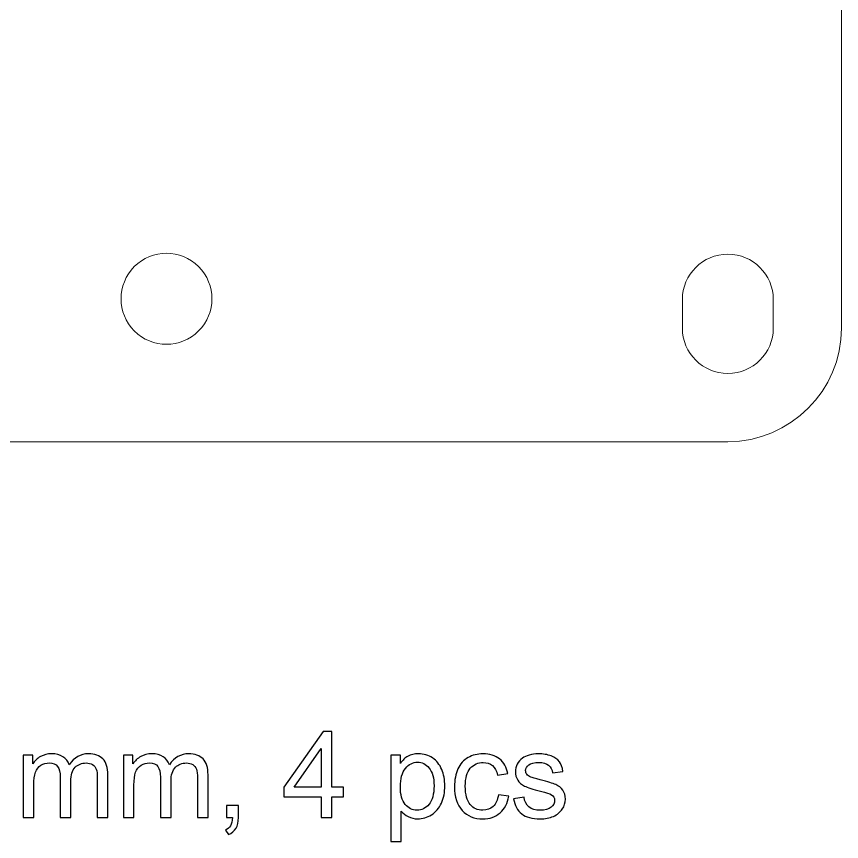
# Model space of a CAD drawing. Header units: millimetres. Extents: x -182 to 182, y -145 to 145.
# Drawn here: x -43.59 to -14.56, y 87.05 to 116.09 of the extents above; entities that cross this region are included whole.
import ezdxf

# ---------------------------------------------------------------- set-up
doc = ezdxf.new("R2010")
doc.units = ezdxf.units.MM
doc.header["$MEASUREMENT"] = 0
doc.layers.add('layer 1', color=7, linetype='Continuous')

msp = doc.modelspace()

# ---------------------------------------------------------------- linework, layer by layer
at = {"layer": 'layer 1', "color": 7, "lineweight": 9}
for points, knots in [([(-66.5555, 145.1224), (-66.5555, 145.1224), (-18.5555, 145.1224), (-18.5555, 145.1224), (-18.5555, 145.1224), (-16.3555, 145.1224), (-14.5555, 143.3222), (-14.5555, 141.1224), (-14.5555, 141.1224), (-14.5555, 141.1224), (-14.5555, 105.1224), (-14.5555, 105.1224), (-14.5555, 105.1224), (-14.5555, 102.9226), (-16.3557, 101.1224), (-18.5555, 101.1224), (-18.5555, 101.1224), (-18.5555, 101.1224), (-66.5555, 101.1224), (-66.5555, 101.1224), (-66.5555, 101.1224), (-68.7553, 101.1224), (-70.5555, 102.9224), (-70.5555, 105.1224), (-70.5555, 105.1224), (-70.5555, 105.1224), (-70.5555, 141.1224), (-70.5555, 141.1224), (-70.5555, 141.1224), (-70.5555, 143.3224), (-68.7555, 145.1224), (-66.5555, 145.1224)], [0, 0, 0, 0, 0.1111111, 0.1111111, 0.1111111, 0.1111111, 0.2222222, 0.2222222, 0.2222222, 0.2222222, 0.3333333, 0.3333333, 0.3333333, 0.3333333, 0.4444444, 0.4444444, 0.4444444, 0.4444444, 0.5555556, 0.5555556, 0.5555556, 0.5555556, 0.6666667, 0.6666667, 0.6666667, 0.6666667, 0.7777778, 0.7777778, 0.7777778, 0.7777778, 1, 1, 1, 1]), ([(-39.4442, 107.2832), (-38.8194, 107.908), (-37.8062, 107.908), (-37.1814, 107.2832), (-37.1814, 107.2832), (-36.5566, 106.6584), (-36.5567, 105.6454), (-37.1815, 105.0206), (-37.1815, 105.0206), (-37.8063, 104.3958), (-38.8193, 104.3958), (-39.4441, 105.0206), (-39.4441, 105.0206), (-40.0689, 105.6454), (-40.069, 106.6584), (-39.4442, 107.2832)], [0, 0, 0, 0, 0.2, 0.2, 0.2, 0.2, 0.4, 0.4, 0.4, 0.4, 0.6, 0.6, 0.6, 0.6, 1, 1, 1, 1]), ([(-18.5555, 107.7224), (-17.6719, 107.7224), (-16.9555, 107.006), (-16.9555, 106.1224), (-16.9555, 106.1224), (-16.9555, 106.1224), (-16.9555, 106.1142), (-16.9555, 106.1142), (-16.9555, 106.1142), (-16.9555, 106.1142), (-16.9555, 105.1306), (-16.9555, 105.1306), (-16.9555, 105.1306), (-16.9555, 105.1306), (-16.9555, 105.1224), (-16.9555, 105.1224), (-16.9555, 105.1224), (-16.9555, 104.2388), (-17.6719, 103.5224), (-18.5555, 103.5224), (-18.5555, 103.5224), (-19.4391, 103.5224), (-20.1555, 104.2388), (-20.1555, 105.1224), (-20.1555, 105.1224), (-20.1555, 105.1224), (-20.1555, 105.1306), (-20.1555, 105.1306), (-20.1555, 105.1306), (-20.1555, 105.1306), (-20.1555, 106.1142), (-20.1555, 106.1142), (-20.1555, 106.1142), (-20.1555, 106.1142), (-20.1555, 106.1224), (-20.1555, 106.1224), (-20.1555, 106.1224), (-20.1555, 107.006), (-19.4391, 107.7224), (-18.5555, 107.7224)], [0, 0, 0, 0, 0.0909091, 0.0909091, 0.0909091, 0.0909091, 0.1818182, 0.1818182, 0.1818182, 0.1818182, 0.2727273, 0.2727273, 0.2727273, 0.2727273, 0.3636364, 0.3636364, 0.3636364, 0.3636364, 0.4545455, 0.4545455, 0.4545455, 0.4545455, 0.5454545, 0.5454545, 0.5454545, 0.5454545, 0.6363636, 0.6363636, 0.6363636, 0.6363636, 0.7272727, 0.7272727, 0.7272727, 0.7272727, 0.8181818, 0.8181818, 0.8181818, 0.8181818, 1, 1, 1, 1])]:
    msp.add_open_spline(points, degree=3, knots=knots, dxfattribs=at)
at = {"layer": 'layer 1', "color": 242}
for points, knots in [([(-32.8627, 87.8931), (-32.8627, 87.8931), (-32.8627, 88.617), (-32.8627, 88.617), (-32.8627, 88.617), (-32.8627, 88.617), (-34.1793, 88.617), (-34.1793, 88.617), (-34.1793, 88.617), (-34.1793, 88.617), (-34.1793, 88.9599), (-34.1793, 88.9599), (-34.1793, 88.9599), (-34.1793, 88.9599), (-32.795, 90.9241), (-32.795, 90.9241), (-32.795, 90.9241), (-32.795, 90.9241), (-32.4902, 90.9241), (-32.4902, 90.9241), (-32.4902, 90.9241), (-32.4902, 90.9241), (-32.4902, 88.9599), (-32.4902, 88.9599), (-32.4902, 88.9599), (-32.4902, 88.9599), (-32.0796, 88.9599), (-32.0796, 88.9599), (-32.0796, 88.9599), (-32.0796, 88.9599), (-32.0796, 88.617), (-32.0796, 88.617), (-32.0796, 88.617), (-32.0796, 88.617), (-32.4902, 88.617), (-32.4902, 88.617), (-32.4902, 88.617), (-32.4902, 88.617), (-32.4902, 87.8931), (-32.4902, 87.8931), (-32.4902, 87.8931), (-32.4902, 87.8931), (-32.8627, 87.8931), (-32.8627, 87.8931)], [0, 0, 0, 0, 0.0833333, 0.0833333, 0.0833333, 0.0833333, 0.1666667, 0.1666667, 0.1666667, 0.1666667, 0.25, 0.25, 0.25, 0.25, 0.3333333, 0.3333333, 0.3333333, 0.3333333, 0.4166667, 0.4166667, 0.4166667, 0.4166667, 0.5, 0.5, 0.5, 0.5, 0.5833333, 0.5833333, 0.5833333, 0.5833333, 0.6666667, 0.6666667, 0.6666667, 0.6666667, 0.75, 0.75, 0.75, 0.75, 0.8333333, 0.8333333, 0.8333333, 0.8333333, 1, 1, 1, 1]), ([(-32.8627, 88.9599), (-32.8627, 88.9599), (-32.8627, 90.3237), (-32.8627, 90.3237), (-32.8627, 90.3237), (-32.8627, 90.3237), (-33.8131, 88.9599), (-33.8131, 88.9599), (-33.8131, 88.9599), (-33.8131, 88.9599), (-32.8627, 88.9599), (-32.8627, 88.9599)], [0, 0, 0, 0, 0.25, 0.25, 0.25, 0.25, 0.5, 0.5, 0.5, 0.5, 1, 1, 1, 1]), ([(-43.3557, 87.8931), (-43.3557, 87.8931), (-43.3557, 90.0902), (-43.3557, 90.0902), (-43.3557, 90.0902), (-43.3557, 90.0902), (-43.0213, 90.0902), (-43.0213, 90.0902), (-43.0213, 90.0902), (-43.0213, 90.0902), (-43.0213, 89.7797), (-43.0213, 89.7797), (-43.0213, 89.7797), (-42.9528, 89.887), (-42.8611, 89.9738), (-42.7468, 90.0387), (-42.7468, 90.0387), (-42.6325, 90.1043), (-42.5027, 90.1367), (-42.3566, 90.1367), (-42.3566, 90.1367), (-42.1944, 90.1367), (-42.061, 90.1029), (-41.9573, 90.0359), (-41.9573, 90.0359), (-41.8536, 89.9681), (-41.7802, 89.8743), (-41.7379, 89.7529), (-41.7379, 89.7529), (-41.5629, 90.009), (-41.3364, 90.1367), (-41.057, 90.1367), (-41.057, 90.1367), (-40.8383, 90.1367), (-40.6697, 90.0768), (-40.5526, 89.9561), (-40.5526, 89.9561), (-40.4347, 89.8355), (-40.3755, 89.6499), (-40.3755, 89.3994), (-40.3755, 89.3994), (-40.3755, 89.3994), (-40.3755, 87.8931), (-40.3755, 87.8931), (-40.3755, 87.8931), (-40.3755, 87.8931), (-40.748, 87.8931), (-40.748, 87.8931), (-40.748, 87.8931), (-40.748, 87.8931), (-40.748, 89.276), (-40.748, 89.276), (-40.748, 89.276), (-40.748, 89.4241), (-40.7607, 89.5314), (-40.7847, 89.597), (-40.7847, 89.597), (-40.8087, 89.6626), (-40.8524, 89.7148), (-40.9166, 89.755), (-40.9166, 89.755), (-40.9801, 89.7953), (-41.0549, 89.815), (-41.1403, 89.815), (-41.1403, 89.815), (-41.2955, 89.815), (-41.4239, 89.7635), (-41.5262, 89.6612), (-41.5262, 89.6612), (-41.6285, 89.5582), (-41.6793, 89.3938), (-41.6793, 89.168), (-41.6793, 89.168), (-41.6793, 89.168), (-41.6793, 87.8931), (-41.6793, 87.8931), (-41.6793, 87.8931), (-41.6793, 87.8931), (-42.0518, 87.8931), (-42.0518, 87.8931), (-42.0518, 87.8931), (-42.0518, 87.8931), (-42.0518, 89.319), (-42.0518, 89.319), (-42.0518, 89.319), (-42.0518, 89.4841), (-42.0822, 89.6083), (-42.1429, 89.6908), (-42.1429, 89.6908), (-42.2035, 89.7734), (-42.303, 89.815), (-42.4406, 89.815), (-42.4406, 89.815), (-42.545, 89.815), (-42.6417, 89.7875), (-42.7306, 89.7325), (-42.7306, 89.7325), (-42.8195, 89.6774), (-42.8837, 89.597), (-42.9239, 89.4905), (-42.9239, 89.4905), (-42.9634, 89.3846), (-42.9832, 89.2315), (-42.9832, 89.0319), (-42.9832, 89.0319), (-42.9832, 89.0319), (-42.9832, 87.8931), (-42.9832, 87.8931), (-42.9832, 87.8931), (-42.9832, 87.8931), (-43.3557, 87.8931), (-43.3557, 87.8931)], [0, 0, 0, 0, 0.0344828, 0.0344828, 0.0344828, 0.0344828, 0.0689655, 0.0689655, 0.0689655, 0.0689655, 0.1034483, 0.1034483, 0.1034483, 0.1034483, 0.137931, 0.137931, 0.137931, 0.137931, 0.1724138, 0.1724138, 0.1724138, 0.1724138, 0.2068966, 0.2068966, 0.2068966, 0.2068966, 0.2413793, 0.2413793, 0.2413793, 0.2413793, 0.2758621, 0.2758621, 0.2758621, 0.2758621, 0.3103448, 0.3103448, 0.3103448, 0.3103448, 0.3448276, 0.3448276, 0.3448276, 0.3448276, 0.3793103, 0.3793103, 0.3793103, 0.3793103, 0.4137931, 0.4137931, 0.4137931, 0.4137931, 0.4482759, 0.4482759, 0.4482759, 0.4482759, 0.4827586, 0.4827586, 0.4827586, 0.4827586, 0.5172414, 0.5172414, 0.5172414, 0.5172414, 0.5517241, 0.5517241, 0.5517241, 0.5517241, 0.5862069, 0.5862069, 0.5862069, 0.5862069, 0.6206897, 0.6206897, 0.6206897, 0.6206897, 0.6551724, 0.6551724, 0.6551724, 0.6551724, 0.6896552, 0.6896552, 0.6896552, 0.6896552, 0.7241379, 0.7241379, 0.7241379, 0.7241379, 0.7586207, 0.7586207, 0.7586207, 0.7586207, 0.7931034, 0.7931034, 0.7931034, 0.7931034, 0.8275862, 0.8275862, 0.8275862, 0.8275862, 0.862069, 0.862069, 0.862069, 0.862069, 0.8965517, 0.8965517, 0.8965517, 0.8965517, 0.9310345, 0.9310345, 0.9310345, 0.9310345, 1, 1, 1, 1]), ([(-39.8294, 87.8931), (-39.8294, 87.8931), (-39.8294, 90.0902), (-39.8294, 90.0902), (-39.8294, 90.0902), (-39.8294, 90.0902), (-39.495, 90.0902), (-39.495, 90.0902), (-39.495, 90.0902), (-39.495, 90.0902), (-39.495, 89.7797), (-39.495, 89.7797), (-39.495, 89.7797), (-39.4265, 89.887), (-39.3348, 89.9738), (-39.2205, 90.0387), (-39.2205, 90.0387), (-39.1062, 90.1043), (-38.9764, 90.1367), (-38.8303, 90.1367), (-38.8303, 90.1367), (-38.6681, 90.1367), (-38.5347, 90.1029), (-38.431, 90.0359), (-38.431, 90.0359), (-38.3273, 89.9681), (-38.2539, 89.8743), (-38.2116, 89.7529), (-38.2116, 89.7529), (-38.0366, 90.009), (-37.8101, 90.1367), (-37.5307, 90.1367), (-37.5307, 90.1367), (-37.312, 90.1367), (-37.1434, 90.0768), (-37.0263, 89.9561), (-37.0263, 89.9561), (-36.9084, 89.8355), (-36.8492, 89.6499), (-36.8492, 89.3994), (-36.8492, 89.3994), (-36.8492, 89.3994), (-36.8492, 87.8931), (-36.8492, 87.8931), (-36.8492, 87.8931), (-36.8492, 87.8931), (-37.2217, 87.8931), (-37.2217, 87.8931), (-37.2217, 87.8931), (-37.2217, 87.8931), (-37.2217, 89.276), (-37.2217, 89.276), (-37.2217, 89.276), (-37.2217, 89.4241), (-37.2344, 89.5314), (-37.2584, 89.597), (-37.2584, 89.597), (-37.2824, 89.6626), (-37.3261, 89.7148), (-37.3903, 89.755), (-37.3903, 89.755), (-37.4538, 89.7953), (-37.5286, 89.815), (-37.614, 89.815), (-37.614, 89.815), (-37.7692, 89.815), (-37.8976, 89.7635), (-37.9999, 89.6612), (-37.9999, 89.6612), (-38.1022, 89.5582), (-38.153, 89.3938), (-38.153, 89.168), (-38.153, 89.168), (-38.153, 89.168), (-38.153, 87.8931), (-38.153, 87.8931), (-38.153, 87.8931), (-38.153, 87.8931), (-38.5255, 87.8931), (-38.5255, 87.8931), (-38.5255, 87.8931), (-38.5255, 87.8931), (-38.5255, 89.319), (-38.5255, 89.319), (-38.5255, 89.319), (-38.5255, 89.4841), (-38.5559, 89.6083), (-38.6166, 89.6908), (-38.6166, 89.6908), (-38.6772, 89.7734), (-38.7767, 89.815), (-38.9143, 89.815), (-38.9143, 89.815), (-39.0187, 89.815), (-39.1154, 89.7875), (-39.2043, 89.7325), (-39.2043, 89.7325), (-39.2932, 89.6774), (-39.3574, 89.597), (-39.3976, 89.4905), (-39.3976, 89.4905), (-39.4371, 89.3846), (-39.4569, 89.2315), (-39.4569, 89.0319), (-39.4569, 89.0319), (-39.4569, 89.0319), (-39.4569, 87.8931), (-39.4569, 87.8931), (-39.4569, 87.8931), (-39.4569, 87.8931), (-39.8294, 87.8931), (-39.8294, 87.8931)], [0, 0, 0, 0, 0.0344828, 0.0344828, 0.0344828, 0.0344828, 0.0689655, 0.0689655, 0.0689655, 0.0689655, 0.1034483, 0.1034483, 0.1034483, 0.1034483, 0.137931, 0.137931, 0.137931, 0.137931, 0.1724138, 0.1724138, 0.1724138, 0.1724138, 0.2068966, 0.2068966, 0.2068966, 0.2068966, 0.2413793, 0.2413793, 0.2413793, 0.2413793, 0.2758621, 0.2758621, 0.2758621, 0.2758621, 0.3103448, 0.3103448, 0.3103448, 0.3103448, 0.3448276, 0.3448276, 0.3448276, 0.3448276, 0.3793103, 0.3793103, 0.3793103, 0.3793103, 0.4137931, 0.4137931, 0.4137931, 0.4137931, 0.4482759, 0.4482759, 0.4482759, 0.4482759, 0.4827586, 0.4827586, 0.4827586, 0.4827586, 0.5172414, 0.5172414, 0.5172414, 0.5172414, 0.5517241, 0.5517241, 0.5517241, 0.5517241, 0.5862069, 0.5862069, 0.5862069, 0.5862069, 0.6206897, 0.6206897, 0.6206897, 0.6206897, 0.6551724, 0.6551724, 0.6551724, 0.6551724, 0.6896552, 0.6896552, 0.6896552, 0.6896552, 0.7241379, 0.7241379, 0.7241379, 0.7241379, 0.7586207, 0.7586207, 0.7586207, 0.7586207, 0.7931034, 0.7931034, 0.7931034, 0.7931034, 0.8275862, 0.8275862, 0.8275862, 0.8275862, 0.862069, 0.862069, 0.862069, 0.862069, 0.8965517, 0.8965517, 0.8965517, 0.8965517, 0.9310345, 0.9310345, 0.9310345, 0.9310345, 1, 1, 1, 1]), ([(-30.4201, 87.0507), (-30.4201, 87.0507), (-30.4201, 90.0902), (-30.4201, 90.0902), (-30.4201, 90.0902), (-30.4201, 90.0902), (-30.0814, 90.0902), (-30.0814, 90.0902), (-30.0814, 90.0902), (-30.0814, 90.0902), (-30.0814, 89.8016), (-30.0814, 89.8016), (-30.0814, 89.8016), (-30.0017, 89.9131), (-29.9114, 89.9971), (-29.8105, 90.0528), (-29.8105, 90.0528), (-29.7103, 90.1085), (-29.5883, 90.1367), (-29.445, 90.1367), (-29.445, 90.1367), (-29.2574, 90.1367), (-29.0923, 90.0888), (-28.949, 89.9921), (-28.949, 89.9921), (-28.8058, 89.8962), (-28.6979, 89.76), (-28.6245, 89.585), (-28.6245, 89.585), (-28.5518, 89.4093), (-28.5151, 89.2174), (-28.5151, 89.0079), (-28.5151, 89.0079), (-28.5151, 88.7842), (-28.5553, 88.5824), (-28.6358, 88.4025), (-28.6358, 88.4025), (-28.7162, 88.2233), (-28.8333, 88.0857), (-28.9871, 87.9898), (-28.9871, 87.9898), (-29.1402, 87.8945), (-29.3018, 87.8465), (-29.4711, 87.8465), (-29.4711, 87.8465), (-29.5953, 87.8465), (-29.7068, 87.8726), (-29.8049, 87.9248), (-29.8049, 87.9248), (-29.9036, 87.9771), (-29.9841, 88.0427), (-30.0476, 88.1224), (-30.0476, 88.1224), (-30.0476, 88.1224), (-30.0476, 87.0507), (-30.0476, 87.0507), (-30.0476, 87.0507), (-30.0476, 87.0507), (-30.4201, 87.0507), (-30.4201, 87.0507)], [0, 0, 0, 0, 0.0625, 0.0625, 0.0625, 0.0625, 0.125, 0.125, 0.125, 0.125, 0.1875, 0.1875, 0.1875, 0.1875, 0.25, 0.25, 0.25, 0.25, 0.3125, 0.3125, 0.3125, 0.3125, 0.375, 0.375, 0.375, 0.375, 0.4375, 0.4375, 0.4375, 0.4375, 0.5, 0.5, 0.5, 0.5, 0.5625, 0.5625, 0.5625, 0.5625, 0.625, 0.625, 0.625, 0.625, 0.6875, 0.6875, 0.6875, 0.6875, 0.75, 0.75, 0.75, 0.75, 0.8125, 0.8125, 0.8125, 0.8125, 0.875, 0.875, 0.875, 0.875, 1, 1, 1, 1]), ([(-26.6306, 88.6974), (-26.6306, 88.6974), (-26.2665, 88.6466), (-26.2665, 88.6466), (-26.2665, 88.6466), (-26.3068, 88.3962), (-26.4084, 88.2007), (-26.5728, 88.0589), (-26.5728, 88.0589), (-26.7372, 87.9171), (-26.9396, 87.8465), (-27.1788, 87.8465), (-27.1788, 87.8465), (-27.4787, 87.8465), (-27.72, 87.9446), (-27.902, 88.1407), (-27.902, 88.1407), (-28.0848, 88.3369), (-28.1758, 88.6177), (-28.1758, 88.9832), (-28.1758, 88.9832), (-28.1758, 89.2202), (-28.1363, 89.427), (-28.0579, 89.6048), (-28.0579, 89.6048), (-27.9796, 89.7819), (-27.8604, 89.9152), (-27.6995, 90.0034), (-27.6995, 90.0034), (-27.5394, 90.0923), (-27.3651, 90.1367), (-27.176, 90.1367), (-27.176, 90.1367), (-26.9382, 90.1367), (-26.7428, 90.0768), (-26.5918, 89.9561), (-26.5918, 89.9561), (-26.4401, 89.8355), (-26.3427, 89.664), (-26.3004, 89.4425), (-26.3004, 89.4425), (-26.3004, 89.4425), (-26.6602, 89.3875), (-26.6602, 89.3875), (-26.6602, 89.3875), (-26.6948, 89.5349), (-26.7555, 89.6457), (-26.8437, 89.7205), (-26.8437, 89.7205), (-26.9312, 89.7946), (-27.037, 89.832), (-27.1612, 89.832), (-27.1612, 89.832), (-27.3489, 89.832), (-27.5013, 89.7649), (-27.6191, 89.6309), (-27.6191, 89.6309), (-27.7362, 89.4961), (-27.7948, 89.2844), (-27.7948, 88.9938), (-27.7948, 88.9938), (-27.7948, 88.6988), (-27.7383, 88.4851), (-27.6254, 88.3517), (-27.6254, 88.3517), (-27.5118, 88.2184), (-27.3644, 88.1513), (-27.1831, 88.1513), (-27.1831, 88.1513), (-27.0363, 88.1513), (-26.9142, 88.1958), (-26.8169, 88.2854), (-26.8169, 88.2854), (-26.7188, 88.3743), (-26.6567, 88.5119), (-26.6306, 88.6974)], [0, 0, 0, 0, 0.05, 0.05, 0.05, 0.05, 0.1, 0.1, 0.1, 0.1, 0.15, 0.15, 0.15, 0.15, 0.2, 0.2, 0.2, 0.2, 0.25, 0.25, 0.25, 0.25, 0.3, 0.3, 0.3, 0.3, 0.35, 0.35, 0.35, 0.35, 0.4, 0.4, 0.4, 0.4, 0.45, 0.45, 0.45, 0.45, 0.5, 0.5, 0.5, 0.5, 0.55, 0.55, 0.55, 0.55, 0.6, 0.6, 0.6, 0.6, 0.65, 0.65, 0.65, 0.65, 0.7, 0.7, 0.7, 0.7, 0.75, 0.75, 0.75, 0.75, 0.8, 0.8, 0.8, 0.8, 0.85, 0.85, 0.85, 0.85, 0.9, 0.9, 0.9, 0.9, 1, 1, 1, 1]), ([(-26.0972, 88.5493), (-26.0972, 88.5493), (-25.7289, 88.6085), (-25.7289, 88.6085), (-25.7289, 88.6085), (-25.7084, 88.4611), (-25.6506, 88.3482), (-25.556, 88.2692), (-25.556, 88.2692), (-25.4615, 88.1908), (-25.3288, 88.1513), (-25.1595, 88.1513), (-25.1595, 88.1513), (-24.988, 88.1513), (-24.861, 88.1859), (-24.7778, 88.2558), (-24.7778, 88.2558), (-24.6952, 88.3249), (-24.6536, 88.4067), (-24.6536, 88.5006), (-24.6536, 88.5006), (-24.6536, 88.5845), (-24.691, 88.6509), (-24.7651, 88.6988), (-24.7651, 88.6988), (-24.8173, 88.732), (-24.9443, 88.7736), (-25.1461, 88.8251), (-25.1461, 88.8251), (-25.4184, 88.8936), (-25.6068, 88.9528), (-25.7126, 89.0029), (-25.7126, 89.0029), (-25.8178, 89.0537), (-25.8975, 89.1229), (-25.9518, 89.2118), (-25.9518, 89.2118), (-26.0062, 89.3), (-26.0337, 89.398), (-26.0337, 89.5053), (-26.0337, 89.5053), (-26.0337, 89.6034), (-26.0111, 89.6937), (-25.9666, 89.7769), (-25.9666, 89.7769), (-25.9215, 89.8602), (-25.8608, 89.9293), (-25.7839, 89.9844), (-25.7839, 89.9844), (-25.726, 90.0267), (-25.647, 90.0627), (-25.5475, 90.0923), (-25.5475, 90.0923), (-25.4474, 90.1219), (-25.3408, 90.1367), (-25.2265, 90.1367), (-25.2265, 90.1367), (-25.0544, 90.1367), (-24.9034, 90.1121), (-24.7736, 90.062), (-24.7736, 90.062), (-24.643, 90.0126), (-24.5471, 89.9448), (-24.485, 89.8602), (-24.485, 89.8602), (-24.4236, 89.7748), (-24.3806, 89.6612), (-24.3573, 89.5187), (-24.3573, 89.5187), (-24.3573, 89.5187), (-24.7213, 89.4679), (-24.7213, 89.4679), (-24.7213, 89.4679), (-24.7376, 89.5822), (-24.7856, 89.6718), (-24.8646, 89.736), (-24.8646, 89.736), (-24.9436, 89.8002), (-25.0551, 89.832), (-25.1997, 89.832), (-25.1997, 89.832), (-25.3697, 89.832), (-25.4918, 89.8037), (-25.5645, 89.7473), (-25.5645, 89.7473), (-25.6371, 89.6908), (-25.6738, 89.6245), (-25.6738, 89.549), (-25.6738, 89.549), (-25.6738, 89.501), (-25.659, 89.4573), (-25.6287, 89.4185), (-25.6287, 89.4185), (-25.5983, 89.379), (-25.5511, 89.3458), (-25.4862, 89.3197), (-25.4862, 89.3197), (-25.4488, 89.3056), (-25.3401, 89.2739), (-25.1581, 89.2245), (-25.1581, 89.2245), (-24.8956, 89.1546), (-24.7122, 89.0968), (-24.6078, 89.0523), (-24.6078, 89.0523), (-24.5033, 89.0079), (-24.4215, 88.9423), (-24.3622, 88.8576), (-24.3622, 88.8576), (-24.3022, 88.7722), (-24.2726, 88.6664), (-24.2726, 88.5394), (-24.2726, 88.5394), (-24.2726, 88.4159), (-24.3086, 88.2995), (-24.3813, 88.1901), (-24.3813, 88.1901), (-24.4539, 88.0808), (-24.5584, 87.9961), (-24.6945, 87.9361), (-24.6945, 87.9361), (-24.8314, 87.8762), (-24.9859, 87.8465), (-25.1581, 87.8465), (-25.1581, 87.8465), (-25.4431, 87.8465), (-25.6611, 87.9058), (-25.8107, 88.0236), (-25.8107, 88.0236), (-25.9603, 88.1422), (-26.0555, 88.3171), (-26.0972, 88.5493)], [0, 0, 0, 0, 0.0294118, 0.0294118, 0.0294118, 0.0294118, 0.0588235, 0.0588235, 0.0588235, 0.0588235, 0.0882353, 0.0882353, 0.0882353, 0.0882353, 0.1176471, 0.1176471, 0.1176471, 0.1176471, 0.1470588, 0.1470588, 0.1470588, 0.1470588, 0.1764706, 0.1764706, 0.1764706, 0.1764706, 0.2058824, 0.2058824, 0.2058824, 0.2058824, 0.2352941, 0.2352941, 0.2352941, 0.2352941, 0.2647059, 0.2647059, 0.2647059, 0.2647059, 0.2941176, 0.2941176, 0.2941176, 0.2941176, 0.3235294, 0.3235294, 0.3235294, 0.3235294, 0.3529412, 0.3529412, 0.3529412, 0.3529412, 0.3823529, 0.3823529, 0.3823529, 0.3823529, 0.4117647, 0.4117647, 0.4117647, 0.4117647, 0.4411765, 0.4411765, 0.4411765, 0.4411765, 0.4705882, 0.4705882, 0.4705882, 0.4705882, 0.5, 0.5, 0.5, 0.5, 0.5294118, 0.5294118, 0.5294118, 0.5294118, 0.5588235, 0.5588235, 0.5588235, 0.5588235, 0.5882353, 0.5882353, 0.5882353, 0.5882353, 0.6176471, 0.6176471, 0.6176471, 0.6176471, 0.6470588, 0.6470588, 0.6470588, 0.6470588, 0.6764706, 0.6764706, 0.6764706, 0.6764706, 0.7058824, 0.7058824, 0.7058824, 0.7058824, 0.7352941, 0.7352941, 0.7352941, 0.7352941, 0.7647059, 0.7647059, 0.7647059, 0.7647059, 0.7941176, 0.7941176, 0.7941176, 0.7941176, 0.8235294, 0.8235294, 0.8235294, 0.8235294, 0.8529412, 0.8529412, 0.8529412, 0.8529412, 0.8823529, 0.8823529, 0.8823529, 0.8823529, 0.9117647, 0.9117647, 0.9117647, 0.9117647, 0.9411765, 0.9411765, 0.9411765, 0.9411765, 1, 1, 1, 1]), ([(-30.0814, 88.9782), (-30.0814, 88.6967), (-30.0243, 88.4886), (-29.9107, 88.3538), (-29.9107, 88.3538), (-29.7964, 88.2191), (-29.6581, 88.1513), (-29.4958, 88.1513), (-29.4958, 88.1513), (-29.3307, 88.1513), (-29.1896, 88.2212), (-29.0725, 88.3609), (-29.0725, 88.3609), (-28.9547, 88.5006), (-28.8961, 88.7165), (-28.8961, 89.0093), (-28.8961, 89.0093), (-28.8961, 89.2887), (-28.9533, 89.4975), (-29.0683, 89.6365), (-29.0683, 89.6365), (-29.1833, 89.7755), (-29.3201, 89.8447), (-29.4796, 89.8447), (-29.4796, 89.8447), (-29.6376, 89.8447), (-29.7773, 89.7706), (-29.8987, 89.6231), (-29.8987, 89.6231), (-30.0208, 89.4749), (-30.0814, 89.2605), (-30.0814, 88.9782)], [0, 0, 0, 0, 0.1111111, 0.1111111, 0.1111111, 0.1111111, 0.2222222, 0.2222222, 0.2222222, 0.2222222, 0.3333333, 0.3333333, 0.3333333, 0.3333333, 0.4444444, 0.4444444, 0.4444444, 0.4444444, 0.5555556, 0.5555556, 0.5555556, 0.5555556, 0.6666667, 0.6666667, 0.6666667, 0.6666667, 0.7777778, 0.7777778, 0.7777778, 0.7777778, 1, 1, 1, 1]), ([(-36.2057, 87.8931), (-36.2057, 87.8931), (-36.2057, 88.3164), (-36.2057, 88.3164), (-36.2057, 88.3164), (-36.2057, 88.3164), (-35.7824, 88.3164), (-35.7824, 88.3164), (-35.7824, 88.3164), (-35.7824, 88.3164), (-35.7824, 87.8931), (-35.7824, 87.8931), (-35.7824, 87.8931), (-35.7824, 87.7372), (-35.8099, 87.6109), (-35.8657, 87.5149), (-35.8657, 87.5149), (-35.9207, 87.419), (-36.0089, 87.3442), (-36.1295, 87.292), (-36.1295, 87.292), (-36.1295, 87.292), (-36.2311, 87.4528), (-36.2311, 87.4528), (-36.2311, 87.4528), (-36.1521, 87.4874), (-36.0943, 87.5382), (-36.0576, 87.6045), (-36.0576, 87.6045), (-36.0202, 87.6716), (-35.999, 87.7675), (-35.9948, 87.8931), (-35.9948, 87.8931), (-35.9948, 87.8931), (-36.2057, 87.8931), (-36.2057, 87.8931)], [0, 0, 0, 0, 0.1, 0.1, 0.1, 0.1, 0.2, 0.2, 0.2, 0.2, 0.3, 0.3, 0.3, 0.3, 0.4, 0.4, 0.4, 0.4, 0.5, 0.5, 0.5, 0.5, 0.6, 0.6, 0.6, 0.6, 0.7, 0.7, 0.7, 0.7, 0.8, 0.8, 0.8, 0.8, 1, 1, 1, 1])]:
    msp.add_open_spline(points, degree=3, knots=knots, dxfattribs=at)

doc.saveas('drawing.dxf')
